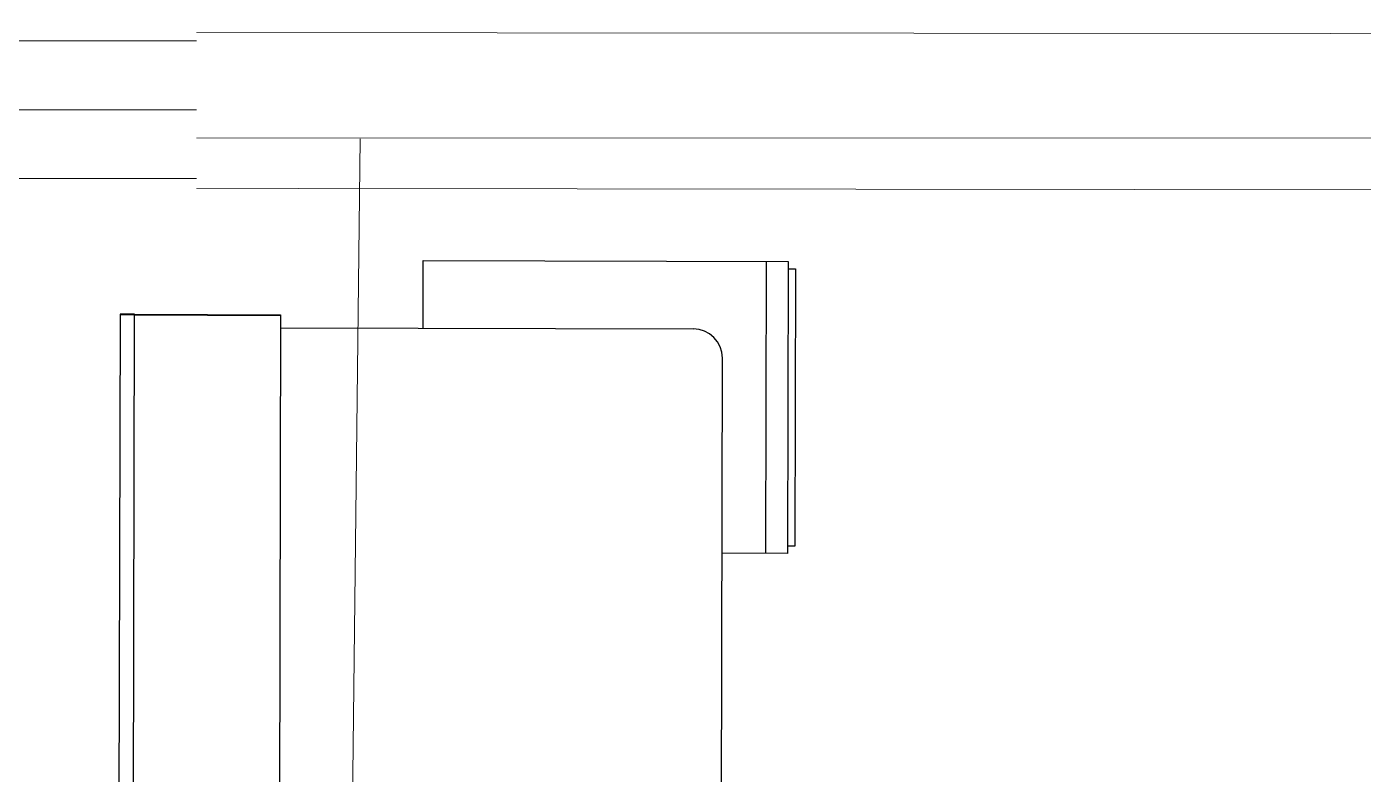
# Model space of a CAD drawing. Header units: inches. Extents: x 164.3 to 247.9, y 15.6 to 56.7.
# Drawn here: x 235.618 to 237.055, y 44.645 to 45.448 of the extents above; entities that cross this region are included whole.
import ezdxf

# ---------------------------------------------------------------- set-up
doc = ezdxf.new("R2010")
doc.units = ezdxf.units.IN
doc.header["$MEASUREMENT"] = 0
doc.set_wipeout_variables(frame=1)
doc.layers.get('0').update_dxf_attribs({"lineweight": 0})
for name, color, linetype, lineweight in [('WALL 1 100', 250, 'Continuous', 9), ('окно', 7, 'Continuous', 9), ('провода', 1, 'Continuous', 5)]:
    doc.layers.add(name, color=color, linetype=linetype, lineweight=lineweight)

# ---------------------------------------------------------------- blocks, each defined once
blk = doc.blocks.new('*U37')
blk.add_wipeout([(-69.25, 69.81), (69.25, 69.81), (69.25, -5), (-69.25, -5)]).dxf.layer = 'окно'
at = {"layer": 'окно'}
for p, q in [((-69.25, 64.81), (69.25, 64.81)), ((-69.25, 32.41), (69.25, 32.41)), ((-69.25, 0), (69.25, 0))]:
    blk.add_line(p, q, dxfattribs=at)

msp = doc.modelspace()

# ---------------------------------------------------------------- linework, layer by layer
at = {"color": 7, "linetype": 'ByBlock', "lineweight": -2}
for p, q in [((236.0443, 45.1242), (236.0445, 45.1969)), ((236.0445, 45.1969), (236.4369, 45.196)), ((236.4133, 45.196), (236.4126, 44.8822)), ((236.4369, 45.196), (236.4361, 44.8821)), ((236.4369, 45.196), (236.4368, 45.1881)), ((236.4368, 45.1881), (236.4447, 45.1881)), ((236.4447, 45.1881), (236.444, 44.8899)), ((235.7185, 45.1392), (235.7166, 44.3544)), ((235.7339, 45.1384), (235.7182, 45.1384)), ((235.7342, 45.1391), (235.7185, 45.1392)), ((235.7342, 45.1387), (235.7185, 45.1387)), ((235.7323, 44.3544), (235.7342, 45.1391)), ((235.7339, 45.1384), (235.8908, 45.138)), ((235.7342, 45.1391), (235.8911, 45.1387)), ((235.7342, 45.1387), (235.8911, 45.1383)), ((235.8911, 45.1387), (235.8892, 44.354)), ((235.8911, 45.1245), (236.3347, 45.1235)), ((236.366, 45.092), (236.3632, 43.8992)), ((236.444, 44.8899), (236.4361, 44.8899)), ((236.4361, 44.8821), (236.3655, 44.8823))]:
    msp.add_line(p, q, dxfattribs=at)
msp.add_arc((236.3347, 45.0921), 0.0314, 359.8612, 89.8612, dxfattribs=at)
at = {"layer": 'WALL 1 100', "color": 0}
for points in [[(246.8709, 45.4332), (228.0636, 45.4482)], [(246.7, 45.2615), (234.1113, 45.2765)]]:
    msp.add_lwpolyline(points, dxfattribs=at)
at = {"layer": 'провода', "color": 1}
for p, q in [((246.7888, 45.3306), (235.3463, 45.3283)), ((235.9657, 44.3983), (235.9767, 45.3278))]:
    msp.add_line(p, q, dxfattribs=at)

# ---------------------------------------------------------------- next in the draw order: block references
at = {"layer": 'провода', "color": 7, "linetype": 'ByBlock', "lineweight": 0, "xscale": -0.002281724290510919, "yscale": 0.002281724290510919, "zscale": 0.002281724290510919}
msp.add_blockref('*U37', (235.6427, 45.285), dxfattribs=at)

doc.saveas('drawing.dxf')
